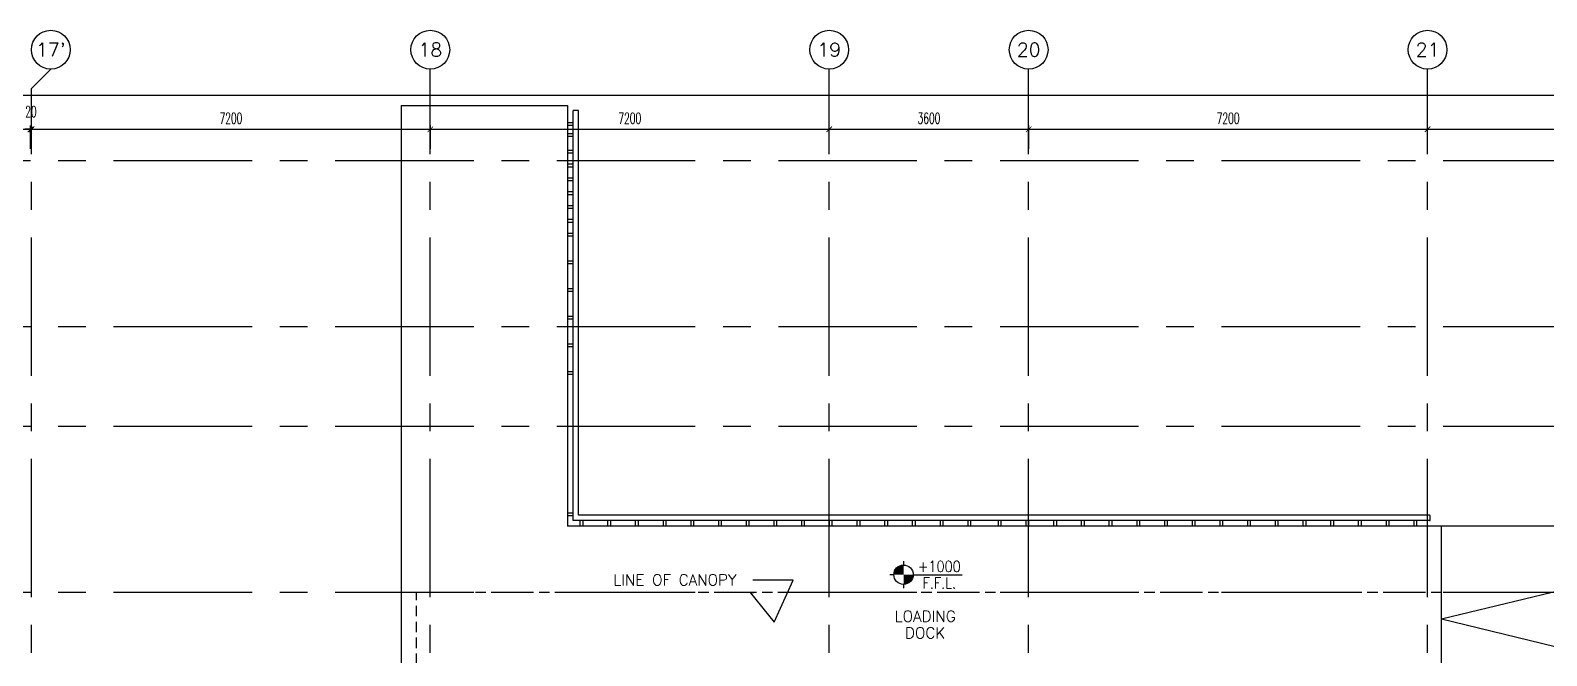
# Model space of a CAD drawing. Extents: x 0 to 93.3, y -13.5 to 76.8.
# Drawn here: x 48.6 to 75.97, y 65.48 to 76.77 of the extents above; entities that cross this region are included whole.
import ezdxf
from ezdxf.enums import TextEntityAlignment as Align

# ---------------------------------------------------------------- set-up
doc = ezdxf.new("R2010")
doc.units = 0
doc.header["$MEASUREMENT"] = 0
doc.header["$PDMODE"] = 3
doc.header["$PDSIZE"] = 0.1
doc.linetypes.add('CENTERX2', pattern=[4, 2.5, -0.5, 0.5, -0.5])
doc.linetypes.add('HIDDEN2', pattern=[0.1875, 0.125, -0.0625])
doc.layers.get('0').update_dxf_attribs({"color": 11, "linetype": 'CONTINUOUS'})
doc.layers.get('DEFPOINTS').update_dxf_attribs({"color": 11, "linetype": 'CONTINUOUS'})
for name, color, linetype in [('AX-CR', 11, 'CONTINUOUS'), ('AX-DIM', 11, 'CONTINUOUS'), ('AX-TXT', 11, 'CONTINUOUS'), ('AXES', 11, 'CENTERX2'), ('BORDER', 11, 'CONTINUOUS'), ('CANOPY-LN', 11, 'CONTINUOUS'), ('LEV-PL', 11, 'CONTINUOUS'), ('PART', 11, 'CONTINUOUS'), ('RM-NAME', 11, 'CONTINUOUS'), ('SLOPE', 11, 'CONTINUOUS'), ('STR', 11, 'CONTINUOUS'), ('TEXT', 11, 'CONTINUOUS')]:
    doc.layers.add(name, color=color, linetype=linetype)
doc.styles.add('ROMANS', font='ROMANS.shx', dxfattribs={"width": 0.6})
doc.styles.add('S', font='ROMANS.SHX')
doc.dimstyles.new('STANDARD in', dxfattribs={"dimtxt": 0.2, "dimasz": 0.1, "dimexe": 0.07, "dimexo": 0.05, "dimgap": 0.1, "dimtad": 1, "dimdec": 0, "dimlfac": 1000, "dimzin": 0, "dimdsep": 46, "dimtxsty": 'ROMANS', "dimblk": 'ARCHTICK', "dimcen": 0.05, "dimdle": 0.05, "dimclrd": 7, "dimclre": 7, "dimclrt": 2, "dimadec": 0, "dimazin": 0, "dimtfac": 1, "dimtdec": 0, "dimtmove": 2, "dimatfit": 3, "dimldrblk": 'ARCHTICK', "dimfxl": 0, "dimtolj": 1, "dimtzin": 0, "dimarcsym": 0})

# ---------------------------------------------------------------- blocks, each defined once
blk = doc.blocks.new('_ARCHTICK')
at = {"color": 0, "linetype": 'ByBlock', "const_width": 0.15}
blk.add_lwpolyline([(-0.5, -0.5), (0.5, 0.5)], dxfattribs=at)
blk = doc.blocks.new('*D167')
at = {"layer": 'AX-DIM', "color": 7, "linetype": 'ByBlock', "lineweight": -2}
for p, q in [((55.82, 74.637), (55.82, 75.057)), ((63.02, 74.637), (63.02, 75.057)), ((55.77, 74.987), (63.07, 74.987))]:
    blk.add_line(p, q, dxfattribs=at)
at = {"layer": 'DEFPOINTS', "color": 0, "linetype": 'ByBlock'}
for p in [(63.02, 74.987), (55.82, 74.587), (63.02, 74.587)]:
    blk.add_point(p, dxfattribs=at)
at = {"layer": 'AX-DIM', "color": 7, "linetype": 'ByBlock', "lineweight": -2, "xscale": 0.1, "yscale": 0.1, "zscale": 0.1, "rotation": 180}
blk.add_blockref('_ARCHTICK', (55.82, 74.987), dxfattribs=at)
at = {"layer": 'AX-DIM', "color": 7, "linetype": 'ByBlock', "lineweight": -2, "xscale": 0.1, "yscale": 0.1, "zscale": 0.1}
blk.add_blockref('_ARCHTICK', (63.02, 74.987), dxfattribs=at)
at = {"layer": 'AX-DIM', "color": 2, "linetype": 'ByBlock', "insert": (59.42, 75.187), "char_height": 0.2, "attachment_point": 5, "style": 'ROMANS'}
blk.add_mtext('\\A1;7200', dxfattribs=at)
blk = doc.blocks.new('*D165')
at = {"layer": 'AX-DIM', "color": 7, "linetype": 'ByBlock', "lineweight": -2}
for p, q in [((43.8, 74.637), (43.8, 75.057)), ((48.6, 74.637), (48.6, 75.057)), ((43.75, 74.987), (48.65, 74.987))]:
    blk.add_line(p, q, dxfattribs=at)
at = {"layer": 'DEFPOINTS', "color": 0, "linetype": 'ByBlock'}
for p in [(48.6, 74.987), (43.8, 74.587), (48.6, 74.587)]:
    blk.add_point(p, dxfattribs=at)
at = {"layer": 'AX-DIM', "color": 7, "linetype": 'ByBlock', "lineweight": -2, "xscale": 0.1, "yscale": 0.1, "zscale": 0.1, "rotation": 180}
blk.add_blockref('_ARCHTICK', (43.8, 74.987), dxfattribs=at)
at = {"layer": 'AX-DIM', "color": 7, "linetype": 'ByBlock', "lineweight": -2, "xscale": 0.1, "yscale": 0.1, "zscale": 0.1}
blk.add_blockref('_ARCHTICK', (48.6, 74.987), dxfattribs=at)
at = {"layer": 'AX-DIM', "color": 2, "linetype": 'ByBlock', "insert": (46.2, 75.187), "char_height": 0.2, "attachment_point": 5, "style": 'ROMANS'}
blk.add_mtext('\\A1;4800', dxfattribs=at)
blk = doc.blocks.new('*D166')
at = {"layer": 'AX-DIM', "color": 7, "linetype": 'ByBlock', "lineweight": -2}
for p, q in [((48.62, 74.637), (48.62, 75.057)), ((55.82, 74.637), (55.82, 75.057)), ((48.57, 74.987), (55.87, 74.987))]:
    blk.add_line(p, q, dxfattribs=at)
at = {"layer": 'DEFPOINTS', "color": 0, "linetype": 'ByBlock'}
for p in [(55.82, 74.987), (48.62, 74.587), (55.82, 74.587)]:
    blk.add_point(p, dxfattribs=at)
at = {"layer": 'AX-DIM', "color": 7, "linetype": 'ByBlock', "lineweight": -2, "xscale": 0.1, "yscale": 0.1, "zscale": 0.1, "rotation": 180}
blk.add_blockref('_ARCHTICK', (48.62, 74.987), dxfattribs=at)
at = {"layer": 'AX-DIM', "color": 7, "linetype": 'ByBlock', "lineweight": -2, "xscale": 0.1, "yscale": 0.1, "zscale": 0.1}
blk.add_blockref('_ARCHTICK', (55.82, 74.987), dxfattribs=at)
at = {"layer": 'AX-DIM', "color": 2, "linetype": 'ByBlock', "insert": (52.22, 75.187), "char_height": 0.2, "attachment_point": 5, "style": 'ROMANS'}
blk.add_mtext('\\A1;7200', dxfattribs=at)
blk = doc.blocks.new('*D174')
at = {"layer": 'AX-DIM', "color": 7, "linetype": 'ByBlock', "lineweight": -2}
for p, q in [((48.6, 74.637), (48.6, 75.057)), ((48.62, 74.637), (48.62, 75.057)), ((48.6, 74.987), (48.5, 74.987)), ((48.6, 74.987), (48.62, 74.987)), ((48.62, 74.987), (48.72, 74.987))]:
    blk.add_line(p, q, dxfattribs=at)
at = {"layer": 'DEFPOINTS', "color": 0, "linetype": 'ByBlock'}
for p in [(48.62, 74.987), (48.6, 74.587), (48.62, 74.587)]:
    blk.add_point(p, dxfattribs=at)
at = {"layer": 'AX-DIM', "color": 7, "linetype": 'ByBlock', "lineweight": -2, "xscale": 0.1, "yscale": 0.1, "zscale": 0.1}
blk.add_blockref('_ARCHTICK', (48.6, 74.987), dxfattribs=at)
at = {"layer": 'AX-DIM', "color": 7, "linetype": 'ByBlock', "lineweight": -2, "xscale": 0.1, "yscale": 0.1, "zscale": 0.1, "rotation": 180}
blk.add_blockref('_ARCHTICK', (48.62, 74.987), dxfattribs=at)
at = {"layer": 'AX-DIM', "color": 2, "linetype": 'ByBlock', "insert": (48.61, 75.307), "char_height": 0.2, "attachment_point": 5, "style": 'ROMANS'}
blk.add_mtext('\\A1;20', dxfattribs=at)
blk = doc.blocks.new('AXU')
at = {"layer": 'AX-CR'}
blk.add_circle((0, 350), 350, dxfattribs=at)
at = {"layer": 'AX-TXT', "style": 'ROMANS'}
blk.add_attdef('AX', text='', height=250, dxfattribs=at).set_placement((0, 350), align=Align.MIDDLE)
blk = doc.blocks.new('*D170')
at = {"layer": 'AX-DIM', "color": 7, "linetype": 'ByBlock', "lineweight": -2}
for p, q in [((73.82, 74.637), (73.82, 75.057)), ((81.02, 74.637), (81.02, 75.057)), ((73.77, 74.987), (81.07, 74.987))]:
    blk.add_line(p, q, dxfattribs=at)
at = {"layer": 'DEFPOINTS', "color": 0, "linetype": 'ByBlock'}
for p in [(81.02, 74.987), (73.82, 74.587), (81.02, 74.587)]:
    blk.add_point(p, dxfattribs=at)
at = {"layer": 'AX-DIM', "color": 7, "linetype": 'ByBlock', "lineweight": -2, "xscale": 0.1, "yscale": 0.1, "zscale": 0.1, "rotation": 180}
blk.add_blockref('_ARCHTICK', (73.82, 74.987), dxfattribs=at)
at = {"layer": 'AX-DIM', "color": 7, "linetype": 'ByBlock', "lineweight": -2, "xscale": 0.1, "yscale": 0.1, "zscale": 0.1}
blk.add_blockref('_ARCHTICK', (81.02, 74.987), dxfattribs=at)
at = {"layer": 'AX-DIM', "color": 2, "linetype": 'ByBlock', "insert": (77.42, 75.187), "char_height": 0.2, "attachment_point": 5, "style": 'ROMANS'}
blk.add_mtext('\\A1;7200', dxfattribs=at)
blk = doc.blocks.new('*D169')
at = {"layer": 'AX-DIM', "color": 7, "linetype": 'ByBlock', "lineweight": -2}
for p, q in [((66.62, 74.637), (66.62, 75.057)), ((73.82, 74.637), (73.82, 75.057)), ((66.57, 74.987), (73.87, 74.987))]:
    blk.add_line(p, q, dxfattribs=at)
at = {"layer": 'DEFPOINTS', "color": 0, "linetype": 'ByBlock'}
for p in [(73.82, 74.987), (66.62, 74.587), (73.82, 74.587)]:
    blk.add_point(p, dxfattribs=at)
at = {"layer": 'AX-DIM', "color": 7, "linetype": 'ByBlock', "lineweight": -2, "xscale": 0.1, "yscale": 0.1, "zscale": 0.1, "rotation": 180}
blk.add_blockref('_ARCHTICK', (66.62, 74.987), dxfattribs=at)
at = {"layer": 'AX-DIM', "color": 7, "linetype": 'ByBlock', "lineweight": -2, "xscale": 0.1, "yscale": 0.1, "zscale": 0.1}
blk.add_blockref('_ARCHTICK', (73.82, 74.987), dxfattribs=at)
at = {"layer": 'AX-DIM', "color": 2, "linetype": 'ByBlock', "insert": (70.22, 75.187), "char_height": 0.2, "attachment_point": 5, "style": 'ROMANS'}
blk.add_mtext('\\A1;7200', dxfattribs=at)
blk = doc.blocks.new('LEV1')
at = {"layer": 'LEV-PL'}
for p, q in [((-175, 0), (-245, 0)), ((0, 245), (0, 175)), ((175, 0), (1061, 0)), ((0, -175), (0, -245))]:
    blk.add_line(p, q, dxfattribs=at)
at = {"layer": 'LEV-PL', "const_width": 175}
for points in [[(-88, 0, -0.414214), (0, 88, -1)], [(88, 0, -0.414214), (0, -88, -1)]]:
    blk.add_lwpolyline(points, format="xyb", dxfattribs=at)
at = {"layer": 'LEV-PL'}
blk.add_circle((0, 0), 175, dxfattribs=at)
at = {"layer": 'LEV-PL', "color": 4, "style": 'S', "width": 0.85}
for tag, p in [('+0000', (646, 50)), ('F.F.L.', (646, -250))]:
    blk.add_attdef(tag, text='', height=200, dxfattribs=at).set_placement(p, align=Align.CENTER)
blk = doc.blocks.new('*D168')
at = {"layer": 'AX-DIM', "color": 7, "linetype": 'ByBlock', "lineweight": -2}
for p, q in [((63.02, 74.637), (63.02, 75.057)), ((66.62, 74.637), (66.62, 75.057)), ((62.97, 74.987), (66.67, 74.987))]:
    blk.add_line(p, q, dxfattribs=at)
at = {"layer": 'DEFPOINTS', "color": 0, "linetype": 'ByBlock'}
for p in [(66.62, 74.987), (63.02, 74.587), (66.62, 74.587)]:
    blk.add_point(p, dxfattribs=at)
at = {"layer": 'AX-DIM', "color": 7, "linetype": 'ByBlock', "lineweight": -2, "xscale": 0.1, "yscale": 0.1, "zscale": 0.1, "rotation": 180}
blk.add_blockref('_ARCHTICK', (63.02, 74.987), dxfattribs=at)
at = {"layer": 'AX-DIM', "color": 7, "linetype": 'ByBlock', "lineweight": -2, "xscale": 0.1, "yscale": 0.1, "zscale": 0.1}
blk.add_blockref('_ARCHTICK', (66.62, 74.987), dxfattribs=at)
at = {"layer": 'AX-DIM', "color": 2, "linetype": 'ByBlock', "insert": (64.82, 75.187), "char_height": 0.2, "attachment_point": 5, "style": 'ROMANS'}
blk.add_mtext('\\A1;3600', dxfattribs=at)
blk = doc.blocks.new('*D136')
at = {"layer": 'AX-DIM', "color": 7, "lineweight": -2}
for p, q in [((6.53, 75.605), (81.32, 75.605)), ((6.58, 73.123), (6.58, 75.675)), ((81.27, 63.477), (81.27, 75.675))]:
    blk.add_line(p, q, dxfattribs=at)
at = {"layer": 'DEFPOINTS', "color": 0}
for p in [(81.27, 75.605), (6.58, 73.073), (81.27, 63.427)]:
    blk.add_point(p, dxfattribs=at)
at = {"layer": 'AX-DIM', "color": 7, "lineweight": -2, "xscale": 0.1, "yscale": 0.1, "zscale": 0.1, "rotation": 180}
blk.add_blockref('_ARCHTICK', (6.58, 75.605), dxfattribs=at)
at = {"layer": 'AX-DIM', "color": 7, "lineweight": -2, "xscale": 0.1, "yscale": 0.1, "zscale": 0.1}
blk.add_blockref('_ARCHTICK', (81.27, 75.605), dxfattribs=at)
at = {"layer": 'AX-DIM', "color": 2, "insert": (43.925, 75.805), "char_height": 0.2, "attachment_point": 5, "style": 'ROMANS'}
blk.add_mtext('\\A1;74690', dxfattribs=at)

msp = doc.modelspace()

# ---------------------------------------------------------------- linework, layer by layer
at = {"layer": 'AXES'}
for p, q in [((48.6195, 75.7248), (48.9695, 76.0748)), ((55.8195, -1.4643), (55.8195, 76.0748)), ((63.0195, -1.4643), (63.0195, 76.0748)), ((66.6195, -1.4643), (66.6195, 76.0748)), ((73.8195, -1.4643), (73.8195, 76.0748)), ((48.6195, -1.4643), (48.6195, 75.7248)), ((92.6023, 74.42), (22.7795, 74.42)), ((92.6023, 71.42), (22.7795, 71.42)), ((92.6023, 69.62), (22.7795, 69.62)), ((92.6023, 66.62), (22.7795, 66.62))]:
    msp.add_line(p, q, dxfattribs=at)
at = {"layer": 'BORDER'}
for p, q in [((55.2945, 75.42), (55.2945, 64.27)), ((55.2945, 75.42), (58.2945, 75.42)), ((58.2945, 75.42), (58.2945, 67.82)), ((80.9695, 67.82), (58.2945, 67.82))]:
    msp.add_line(p, q, dxfattribs=at)
at = {"layer": 'CANOPY-LN', "linetype": 'HIDDEN2', "ltscale": 1.5}
for p, q in [((74.0695, 66.62), (55.5695, 66.62)), ((55.5695, 64.47), (55.5695, 66.62)), ((74.0695, 64.47), (74.0695, 66.62))]:
    msp.add_line(p, q, dxfattribs=at)
at = {"layer": 'SLOPE', "color": 5}
for q in [(80.9695, 67.82), (80.9695, 64.47)]:
    msp.add_line((74.0695, 66.145), q, dxfattribs=at)
at = {"layer": 'STR'}
for p, q in [((58.3962, 67.92), (58.3962, 75.326)), ((58.4962, 75.326), (58.3962, 75.326)), ((58.4962, 68.02), (58.4962, 75.326)), ((58.3962, 75.1064), (58.2962, 75.1064)), ((58.3962, 75.0564), (58.2962, 75.0564)), ((58.3962, 74.9064), (58.2962, 74.9064)), ((58.3962, 74.8564), (58.2962, 74.8564)), ((58.3962, 74.6064), (58.2962, 74.6064)), ((58.3962, 74.5564), (58.2962, 74.5564)), ((58.3962, 74.3564), (58.2962, 74.3564)), ((58.3962, 74.3064), (58.2962, 74.3064)), ((58.3962, 74.1064), (58.2962, 74.1064)), ((58.3962, 74.0564), (58.2962, 74.0564)), ((58.3962, 73.8564), (58.2962, 73.8564)), ((58.3962, 73.8064), (58.2962, 73.8064)), ((58.3962, 73.6064), (58.2962, 73.6064)), ((58.3962, 73.5564), (58.2962, 73.5564)), ((58.3962, 73.3564), (58.2962, 73.3564)), ((58.3962, 73.3064), (58.2962, 73.3064)), ((58.3962, 73.1064), (58.2962, 73.1064)), ((58.3962, 73.0564), (58.2962, 73.0564)), ((58.3962, 72.6064), (58.2962, 72.6064)), ((58.3962, 72.5564), (58.2962, 72.5564)), ((58.3962, 72.1064), (58.2962, 72.1064)), ((58.3962, 72.0564), (58.2962, 72.0564)), ((58.3962, 71.6064), (58.2962, 71.6064)), ((58.3962, 71.5564), (58.2962, 71.5564)), ((58.3962, 71.1064), (58.2962, 71.1064)), ((58.3962, 71.0564), (58.2962, 71.0564)), ((58.3962, 70.6064), (58.2962, 70.6064)), ((58.3962, 70.5564), (58.2962, 70.5564)), ((58.3962, 68.0564), (58.2962, 68.0564)), ((58.3962, 68.0064), (58.2962, 68.0064)), ((73.8545, 67.92), (58.3962, 67.92)), ((73.8545, 68.02), (58.4962, 68.02)), ((58.5195, 67.92), (58.5195, 67.82)), ((58.5195, 67.92), (58.5195, 67.82)), ((58.5695, 67.92), (58.5695, 67.82)), ((58.5695, 67.92), (58.5695, 67.82)), ((59.0195, 67.92), (59.0195, 67.82)), ((59.0695, 67.92), (59.0695, 67.82)), ((59.5195, 67.92), (59.5195, 67.82)), ((59.5695, 67.92), (59.5695, 67.82)), ((60.0195, 67.92), (60.0195, 67.82)), ((60.0695, 67.92), (60.0695, 67.82)), ((60.5195, 67.92), (60.5195, 67.82)), ((60.5695, 67.92), (60.5695, 67.82)), ((61.0195, 67.92), (61.0195, 67.82)), ((61.0695, 67.92), (61.0695, 67.82)), ((61.5195, 67.92), (61.5195, 67.82)), ((61.5695, 67.92), (61.5695, 67.82)), ((62.0195, 67.92), (62.0195, 67.82)), ((62.0695, 67.92), (62.0695, 67.82)), ((62.5195, 67.92), (62.5195, 67.82)), ((62.5695, 67.92), (62.5695, 67.82)), ((63.0195, 67.92), (63.0195, 67.82)), ((63.0695, 67.92), (63.0695, 67.82)), ((63.5195, 67.92), (63.5195, 67.82)), ((63.5695, 67.92), (63.5695, 67.82)), ((64.0195, 67.92), (64.0195, 67.82)), ((64.0695, 67.92), (64.0695, 67.82)), ((64.5195, 67.92), (64.5195, 67.82)), ((64.5695, 67.92), (64.5695, 67.82)), ((65.0195, 67.92), (65.0195, 67.82)), ((65.0695, 67.92), (65.0695, 67.82)), ((65.5195, 67.92), (65.5195, 67.82)), ((65.5695, 67.92), (65.5695, 67.82)), ((66.0695, 67.92), (66.0695, 67.82)), ((66.1195, 67.92), (66.1195, 67.82)), ((66.5695, 67.92), (66.5695, 67.82)), ((66.6195, 67.92), (66.6195, 67.82)), ((67.0695, 67.92), (67.0695, 67.82)), ((67.1195, 67.92), (67.1195, 67.82)), ((67.5695, 67.92), (67.5695, 67.82)), ((67.6195, 67.92), (67.6195, 67.82)), ((68.0695, 67.92), (68.0695, 67.82)), ((68.1195, 67.92), (68.1195, 67.82)), ((68.5695, 67.92), (68.5695, 67.82)), ((68.6195, 67.92), (68.6195, 67.82)), ((69.0695, 67.92), (69.0695, 67.82)), ((69.1195, 67.92), (69.1195, 67.82)), ((69.5695, 67.92), (69.5695, 67.82)), ((69.6195, 67.92), (69.6195, 67.82)), ((70.0695, 67.92), (70.0695, 67.82)), ((70.1195, 67.92), (70.1195, 67.82)), ((70.5695, 67.92), (70.5695, 67.82)), ((70.6195, 67.92), (70.6195, 67.82)), ((71.0695, 67.92), (71.0695, 67.82)), ((71.1195, 67.92), (71.1195, 67.82)), ((71.5695, 67.92), (71.5695, 67.82)), ((71.6195, 67.92), (71.6195, 67.82)), ((72.0695, 67.92), (72.0695, 67.82)), ((72.1195, 67.92), (72.1195, 67.82)), ((72.5695, 67.92), (72.5695, 67.82)), ((72.6195, 67.92), (72.6195, 67.82)), ((73.0695, 67.92), (73.0695, 67.82)), ((73.1195, 67.92), (73.1195, 67.82)), ((73.5695, 67.92), (73.5695, 67.82)), ((73.6195, 67.92), (73.6195, 67.82)), ((73.8695, 67.935), (73.8695, 68.005)), ((74.0695, 64.27), (74.0695, 67.82))]:
    msp.add_line(p, q, dxfattribs=at)
for centre, start, end in [((73.8545, 68.005), 0, 90), ((73.8545, 67.935), 270, 0)]:
    msp.add_arc(centre, 0.015, start, end, dxfattribs=at)

# ---------------------------------------------------------------- block references
at = {"layer": 'AXES', "xscale": 0.001000000047497451, "yscale": 0.0009999999892897904, "zscale": 0.001}
for p, values in [((48.9695, 76.0748), {'AX': "17'"}), ((55.8195, 76.0748), {'AX': '18'}), ((63.0195, 76.0748), {'AX': '19'}), ((66.6195, 76.0748), {'AX': '20'}), ((73.8195, 76.0748), {'AX': '21'})]:
    msp.add_blockref('AXU', p, dxfattribs=at).add_auto_attribs(values)
at = {"layer": 'PART', "xscale": 0.001000000047497451, "yscale": 0.0009999999892897904, "zscale": 0.001}
msp.add_blockref('LEV1', (64.3605, 66.9441), dxfattribs=at).add_auto_attribs({'F.F.L.': 'F.F.L.', '+0000': '+1000'})

# ---------------------------------------------------------------- texts
at = {"layer": 'RM-NAME', "color": 4, "style": 'ROMANS'}
msp.add_text('LINE OF CANOPY', height=0.2, dxfattribs=at).set_placement((60.233, 66.85), align=Align.MIDDLE)
at = {"layer": 'RM-NAME', "style": 'ROMANS'}
for s, p in [('LOADING', (64.7514, 66.193)), ('DOCK', (64.7514, 65.893))]:
    msp.add_text(s, height=0.2, dxfattribs=at).set_placement(p, align=Align.MIDDLE)

# ---------------------------------------------------------------- dimensions: what is measured, and where the dimension line sits
at = {"layer": 'AX-DIM'}
dim = msp.add_linear_dim(base=(81.2695, 75.6055), p1=(6.5795, 73.0728), p2=(81.2695, 63.4271), dimstyle='STANDARD in', dxfattribs=at)
dim.commit()
dim.dimension.update_dxf_attribs({"geometry": '*D136', "text_midpoint": (43.9245, 75.8055)})
at = {"layer": 'AX-DIM', "color": 1, "linetype": 'ByBlock'}
for base, p1, p2, picture, middle in [((48.5995, 74.9872), (43.7995, 74.5872), (48.5995, 74.5872), '*D165', (46.1995, 75.1872)), ((48.6195, 74.9873), (48.5995, 74.5873), (48.6195, 74.5873), '*D174', (48.6095, 75.3073)), ((55.8195, 74.9872), (48.6195, 74.5872), (55.8195, 74.5872), '*D166', (52.2195, 75.1872)), ((63.0195, 74.9872), (55.8195, 74.5872), (63.0195, 74.5872), '*D167', (59.4195, 75.1872)), ((66.6195, 74.9872), (63.0195, 74.5872), (66.6195, 74.5872), '*D168', (64.8195, 75.1872)), ((73.8195, 74.9872), (66.6195, 74.5872), (73.8195, 74.5872), '*D169', (70.2195, 75.1872)), ((81.0195, 74.9872), (73.8195, 74.5872), (81.0195, 74.5872), '*D170', (77.4195, 75.1872))]:
    dim = msp.add_linear_dim(base=base, p1=p1, p2=p2, dimstyle='STANDARD in', dxfattribs=at)
    dim.commit()
    dim.dimension.update_dxf_attribs({"geometry": picture, "text_midpoint": middle})

# ---------------------------------------------------------------- leaders
at = {"layer": 'TEXT', "color": 11}
msp.add_leader([(61.5908, 66.62), (62.0233, 66.0847), (62.3665, 66.8461), (61.6388, 66.8461)], dimstyle='STANDARD in', dxfattribs=at)

doc.saveas('drawing.dxf')
